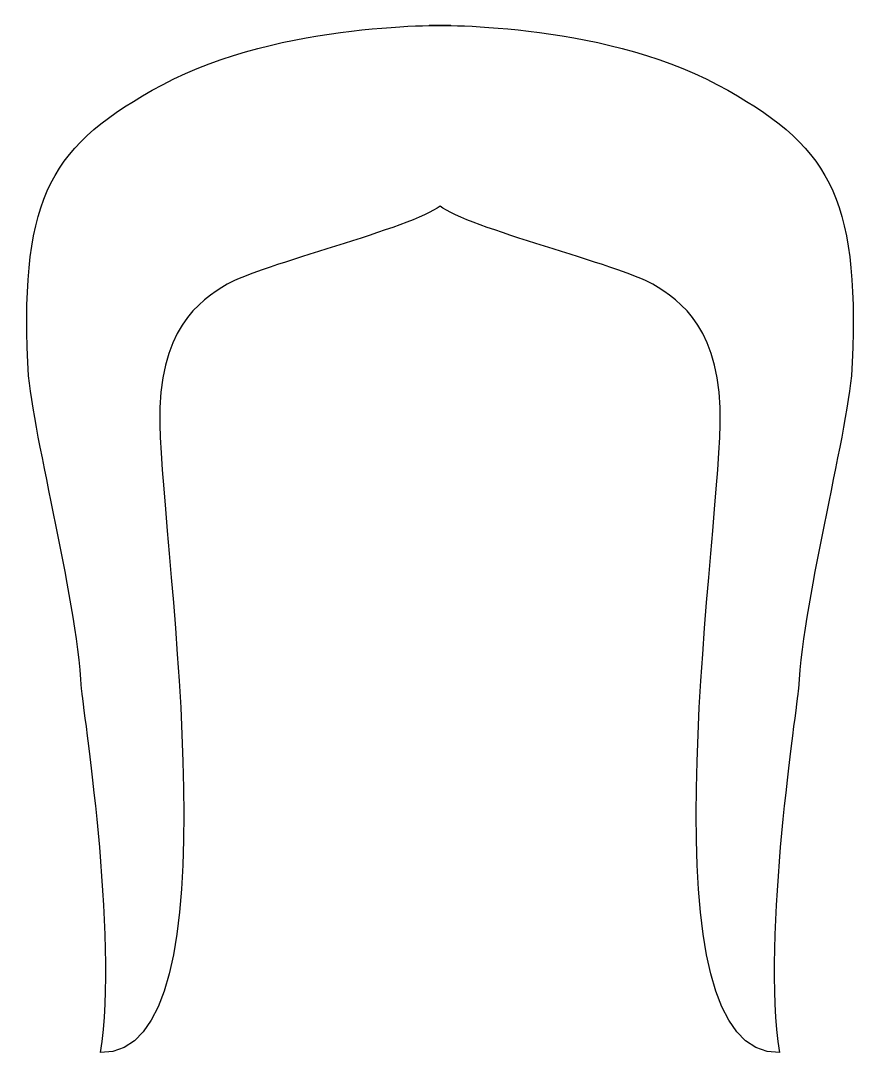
# Model space of a CAD drawing. Header units: centimetres. Extents: x -8.1 to 8.1, y -9.9 to 10.
import ezdxf

# ---------------------------------------------------------------- set-up
doc = ezdxf.new("R2010")
doc.units = ezdxf.units.CM
doc.header["$MEASUREMENT"] = 0
doc.layers.add('Camada 1', color=7, linetype='Continuous')

msp = doc.modelspace()

# ---------------------------------------------------------------- linework, layer by layer
at = {"layer": 'Camada 1'}
msp.add_open_spline([(0, 6.40891), (0.51903, 5.99373), (3.47734, 5.26713), (4.10014, 4.90385), (4.10014, 4.90385), (4.63804, 4.59008), (5.43544, 4.02112), (5.39758, 2.20505), (5.39758, 2.20505), (5.34564, -0.28608), (3.84053, -9.93956), (6.53934, -9.88752), (6.53934, -9.88752), (6.17604, -7.65587), (6.88586, -3.18327), (6.90267, -2.88114), (6.90267, -2.88114), (7.00652, -1.01271), (7.8888, 2.15322), (7.9406, 3.3988), (7.9406, 3.3988), (8.07511, 6.62423), (7.47356, 7.60266), (5.34562, 8.74447), (5.34562, 8.74447), (3.04583, 9.9784), (-0.20757, 9.8862), (-0.20757, 9.8862), (-0.20757, 9.8862), (-0.20757, 9.8862), (0.20762, 9.8862), (0.20762, 9.8862), (0.20762, 9.8862), (0.20762, 9.8862), (-3.04588, 9.97841), (-5.34567, 8.74442), (-5.34567, 8.74442), (-7.47358, 7.6026), (-8.07514, 6.62417), (-7.94068, 3.39875), (-7.94068, 3.39875), (-7.88877, 2.15317), (-7.00646, -1.01273), (-6.90269, -2.88119), (-6.90269, -2.88119), (-6.88592, -3.18332), (-6.17609, -7.65591), (-6.53936, -9.88757), (-6.53936, -9.88757), (-3.84056, -9.93961), (-5.34564, -0.28611), (-5.39758, 2.205), (-5.39758, 2.205), (-5.43544, 4.02107), (-4.63804, 4.59003), (-4.10009, 4.9038), (-4.10009, 4.9038), (-3.47726, 5.26713), (-0.51901, 5.99373), (0, 6.40891)], degree=3, knots=[0, 0, 0, 0, 0.0625, 0.0625, 0.0625, 0.0625, 0.125, 0.125, 0.125, 0.125, 0.1875, 0.1875, 0.1875, 0.1875, 0.25, 0.25, 0.25, 0.25, 0.3125, 0.3125, 0.3125, 0.3125, 0.375, 0.375, 0.375, 0.375, 0.4375, 0.4375, 0.4375, 0.4375, 0.5, 0.5, 0.5, 0.5, 0.5625, 0.5625, 0.5625, 0.5625, 0.625, 0.625, 0.625, 0.625, 0.6875, 0.6875, 0.6875, 0.6875, 0.75, 0.75, 0.75, 0.75, 0.8125, 0.8125, 0.8125, 0.8125, 0.875, 0.875, 0.875, 0.875, 1, 1, 1, 1], dxfattribs=at)

doc.saveas('drawing.dxf')
